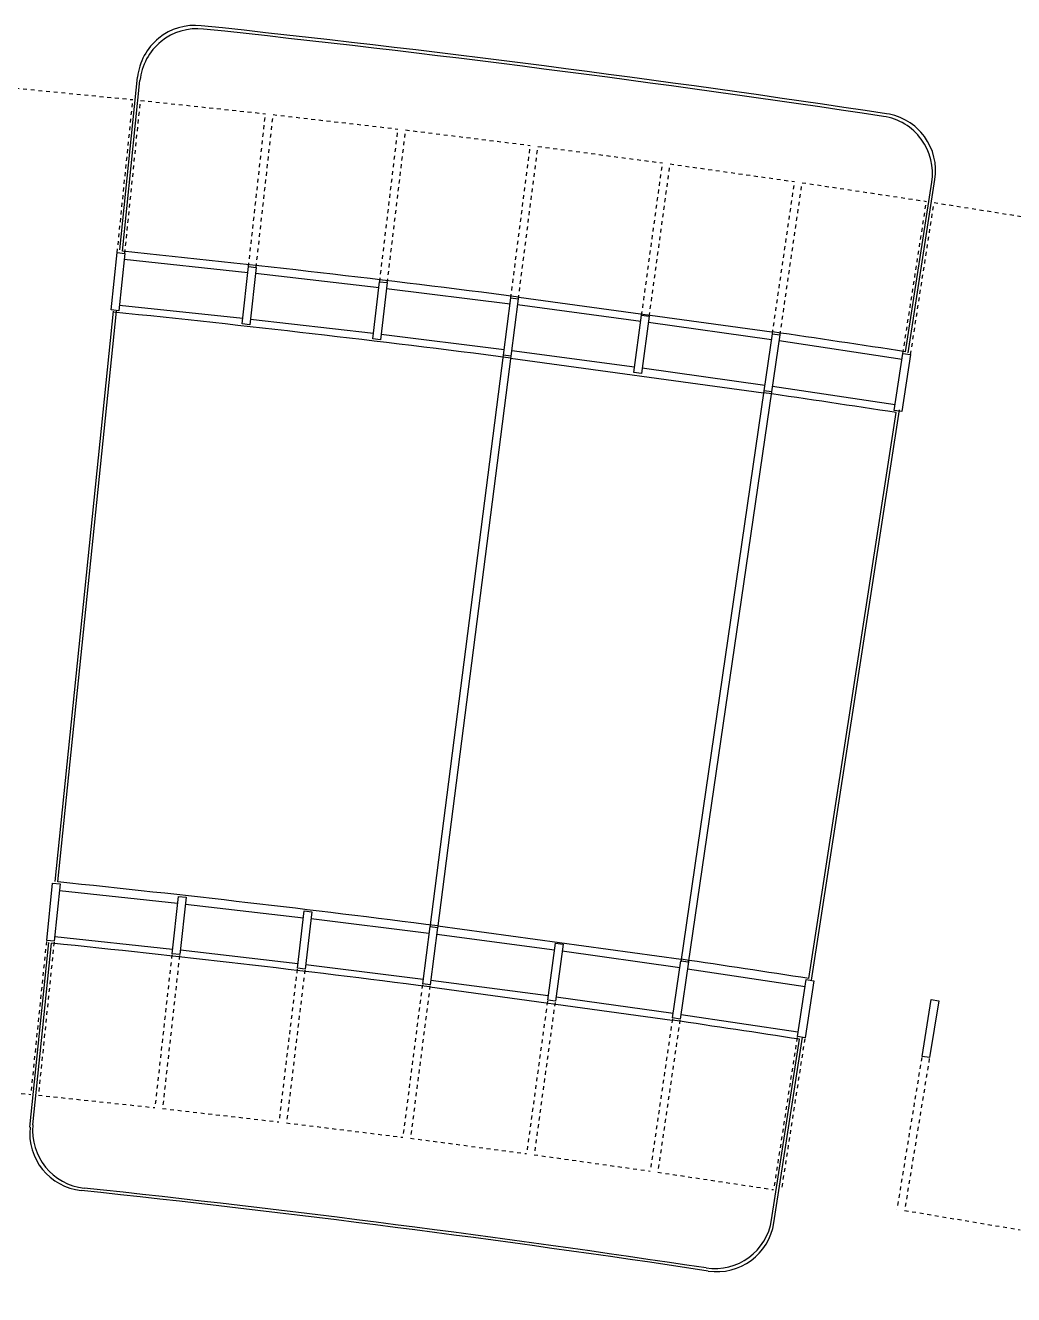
# Model space of a CAD drawing. Extents: x 26 to 324, y 73 to 188.
# Drawn here: x 218.87 to 244.58, y 123.03 to 156.04 of the extents above; entities that cross this region are included whole.
import ezdxf

# ---------------------------------------------------------------- set-up
doc = ezdxf.new("R2010")
doc.units = 0
doc.header["$LTSCALE"] = 0.01
doc.header["$MEASUREMENT"] = 0
doc.linetypes.add('HIDDEN2', pattern=[0.1875, 0.125, -0.0625])
doc.layers.get('0').update_dxf_attribs({"linetype": 'CONTINUOUS'})
for name, color, linetype in [('AR-ALV-VT1', 2, 'CONTINUOUS'), ('ESTR', 3, 'CONTINUOUS'), ('PISO', 1, 'CONTINUOUS'), ('PROJ', 1, 'HIDDEN2')]:
    doc.layers.add(name, color=color, linetype=linetype)

# ---------------------------------------------------------------- blocks, each defined once
blk = doc.blocks.new('PILAR-SLC')
for points in [[(0.197, -26.487), (0.197, -27.987), (-0.003, -27.987), (-0.003, -26.487)], [(0.197, -42.97), (0.197, -44.47), (-0.003, -44.47), (-0.003, -42.97)]]:
    blk.add_lwpolyline(points, close=True)

msp = doc.modelspace()

# ---------------------------------------------------------------- linework, layer by layer
at = {"layer": 'AR-ALV-VT1'}
for points in [[(290.763, 108.195, 0.05916), (205.127, 123.861), (196.204, 124.344), (189.809, 124.557)], [(290.557, 107.975, 0.058865), (205.087, 123.613), (196.195, 124.094)]]:
    msp.add_lwpolyline(points, format="xyb", dxfattribs=at)
at = {"layer": 'PISO'}
for p, q in [((221.331, 150.2), (221.792, 154.691)), ((221.398, 150.164), (221.853, 154.604)), ((241.773, 147.548), (242.454, 151.958)), ((241.84, 147.522), (242.536, 152.027)), ((221.442, 149.958), (224.661, 149.614)), ((224.857, 149.593), (228.072, 149.221)), ((228.268, 149.198), (231.48, 148.799)), ((231.712, 148.971), (238.295, 148.069)), ((219.647, 133.775), (221.168, 148.608)), ((219.716, 133.759), (221.238, 148.607)), ((221.321, 148.764), (224.526, 148.422)), ((231.676, 148.774), (234.885, 148.348)), ((224.726, 148.4), (227.927, 148.03)), ((235.08, 148.322), (238.285, 147.868)), ((228.127, 148.006), (231.325, 147.609)), ((231.525, 147.584), (234.719, 147.16)), ((238.48, 147.84), (241.681, 147.359)), ((231.303, 147.461), (229.391, 132.573)), ((231.501, 147.436), (229.59, 132.548)), ((231.495, 147.386), (238.078, 146.484)), ((234.919, 147.132), (238.109, 146.681)), ((238.309, 146.652), (241.496, 146.174)), ((238.085, 146.533), (235.92, 131.68)), ((238.283, 146.504), (236.118, 131.651)), ((239.256, 131.248), (241.529, 145.966)), ((239.32, 131.205), (241.611, 146.039)), ((219.76, 133.534), (222.832, 133.206)), ((223.035, 133.184), (226.104, 132.829)), ((226.306, 132.805), (229.372, 132.425)), ((229.575, 132.399), (232.637, 131.992)), ((229.598, 132.616), (235.93, 131.747)), ((218.991, 127.379), (219.484, 132.183)), ((219.068, 127.441), (219.553, 132.167)), ((219.639, 132.34), (222.698, 132.014)), ((222.903, 131.991), (225.96, 131.638)), ((232.839, 131.964), (235.899, 131.532)), ((226.165, 131.613), (229.218, 131.234)), ((236.1, 131.502), (239.156, 131.044)), ((229.423, 131.208), (232.473, 130.803)), ((229.393, 131.029), (235.698, 130.164)), ((232.678, 130.775), (235.724, 130.344)), ((235.929, 130.315), (238.971, 129.858)), ((238.286, 124.973), (239.011, 129.667)), ((238.345, 124.894), (239.091, 129.723)), ((238.345, 124.894), (239.091, 129.723))]:
    msp.add_line(p, q, dxfattribs=at)
for centre, radius, start, end in [((223.284, 154.538), 1.5, 83.9406, 174.1463), ((223.345, 154.451), 1.5, 83.9308, 174.1463), ((180.204, -251.291), 409.609, 81.42521, 83.94064), ((180.204, -251.291), 409.529, 81.43508, 83.93077), ((240.972, 152.187), 1.5, 351.2195, 81.4351), ((241.053, 152.256), 1.5, 351.2195, 81.4252), ((180.204, -251.291), 403.563, 82.66897, 84.14135), ((180.204, -251.291), 401.963, 82.66905, 84.15131), ((180.204, -251.291), 403.563, 81.22451, 81.72167), ((180.204, -251.291), 401.963, 81.22453, 81.72195), ((180.179, -251.219), 387.003, 82.66342, 84.13629), ((180.179, -251.219), 385.403, 82.66353, 84.13625), ((180.179, -251.219), 387.003, 81.21936, 81.71725), ((180.179, -251.219), 385.403, 81.21936, 81.71747), ((220.56, 127.288), 1.5, 174.1463, 263.9153), ((220.484, 127.226), 1.5, 174.1463, 263.9258), ((180.204, -251.291), 379.224, 81.45054, 83.91531), ((180.204, -251.291), 379.154, 81.44005, 83.92581), ((236.804, 125.202), 1.5, 261.4505, 351.2195), ((236.862, 125.123), 1.5, 261.44, 351.2195)]:
    msp.add_arc(centre, radius, start, end, dxfattribs=at)
at = {"layer": 'PROJ'}
for p, q in [((218.415, 154.426), (221.668, 154.107)), ((221.261, 150.128), (221.668, 154.107)), ((221.459, 150.107), (221.867, 154.086)), ((221.867, 154.086), (225.118, 153.739)), ((224.677, 149.764), (225.118, 153.739)), ((224.875, 149.741), (225.317, 153.717)), ((225.317, 153.717), (228.565, 153.342)), ((228.089, 149.37), (228.565, 153.342)), ((228.288, 149.347), (228.764, 153.318)), ((228.764, 153.318), (232.008, 152.916)), ((231.499, 148.948), (232.008, 152.916)), ((231.697, 148.923), (232.207, 152.89)), ((232.207, 152.89), (235.448, 152.46)), ((234.904, 148.497), (235.448, 152.46)), ((235.103, 148.47), (235.646, 152.433)), ((235.646, 152.433), (238.883, 151.975)), ((238.306, 148.017), (238.883, 151.975)), ((238.504, 147.988), (239.081, 151.946)), ((239.081, 151.946), (242.314, 151.461)), ((241.703, 147.508), (242.314, 151.461)), ((241.901, 147.477), (242.512, 151.43)), ((242.512, 151.43), (245.741, 150.917)), ((219.418, 132.212), (219.01, 128.233)), ((219.617, 132.192), (219.209, 128.213)), ((222.682, 131.864), (222.24, 127.889)), ((222.881, 131.842), (222.439, 127.867)), ((225.942, 131.489), (225.467, 127.517)), ((226.141, 131.465), (225.665, 127.493)), ((229.2, 131.086), (228.69, 127.118)), ((229.398, 131.06), (228.889, 127.093)), ((232.453, 130.655), (231.91, 126.692)), ((232.651, 130.627), (232.108, 126.664)), ((235.703, 130.196), (235.126, 126.238)), ((235.901, 130.167), (235.324, 126.209)), ((238.949, 129.71), (238.338, 125.756)), ((239.147, 129.679), (238.536, 125.726)), ((242.191, 129.196), (241.546, 125.248)), ((242.388, 129.163), (241.744, 125.216)), ((215.977, 128.531), (219.01, 128.233)), ((219.209, 128.213), (222.24, 127.889)), ((222.439, 127.867), (225.467, 127.517)), ((225.665, 127.493), (228.69, 127.118)), ((228.889, 127.093), (231.91, 126.692)), ((232.108, 126.664), (235.126, 126.238)), ((235.324, 126.209), (238.338, 125.756)), ((241.744, 125.216), (244.75, 124.712))]:
    msp.add_line(p, q, dxfattribs=at)

# ---------------------------------------------------------------- block references
at = {"layer": 'ESTR'}
for p, rotation in [((223.964, 176.476), 354.1463414634147), ((227.604, 176.088), 353.6585365853664), ((231.241, 175.669), 353.1707317073175), ((234.874, 175.219), 352.6829268292676), ((238.503, 174.739), 352.1951219512193), ((242.128, 174.227), 351.7073170731703), ((245.749, 173.684), 351.2195121951215), ((249.364, 173.111), 350.731707317073)]:
    msp.add_blockref('PILAR-SLC', p, dxfattribs=dict(at, rotation=rotation))

doc.saveas('drawing.dxf')
